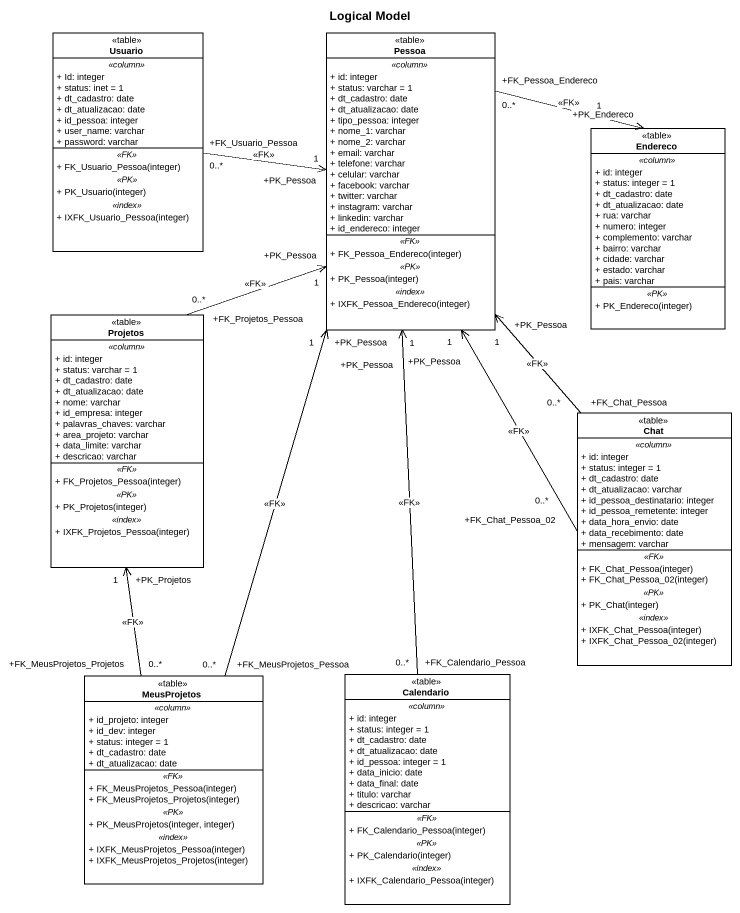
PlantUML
@startuml
title Logical Model
hide circle
hide empty members
skinparam classAttributeIconSize 0
class Usuario <<table>> {
  .. <<column>> ..
  + Id: integer
  + status: inet = 1
  + dt_cadastro: date
  + dt_atualizacao: date
  + id_pessoa: integer
  + user_name: varchar
  + password: varchar
  .. <<FK>> ..
  + FK_Usuario_Pessoa(integer)
  .. <<PK>> ..
  + PK_Usuario(integer)
  .. <<index>> ..
  + IXFK_Usuario_Pessoa(integer)
}
class Pessoa <<table>> {
  .. <<column>> ..
  + id: integer
  + status: varchar = 1
  + dt_cadastro: date
  + dt_atualizacao: date
  + tipo_pessoa: integer
  + nome_1: varchar
  + nome_2: varchar
  + email: varchar
  + telefone: varchar
  + celular: varchar
  + facebook: varchar
  + twitter: varchar
  + instagram: varchar
  + linkedin: varchar
  + id_endereco: integer
  .. <<FK>> ..
  + FK_Pessoa_Endereco(integer)
  .. <<PK>> ..
  + PK_Pessoa(integer)
  .. <<index>> ..
  + IXFK_Pessoa_Endereco(integer)
}
class Endereco <<table>> {
  .. <<column>> ..
  + id: integer
  + status: integer = 1
  + dt_cadastro: date
  + dt_atualizacao: date
  + rua: varchar
  + numero: integer
  + complemento: varchar
  + bairro: varchar
  + cidade: varchar
  + estado: varchar
  + pais: varchar
  .. <<PK>> ..
  + PK_Endereco(integer)
}
class Projetos <<table>> {
  .. <<column>> ..
  + id: integer
  + status: varchar = 1
  + dt_cadastro: date
  + dt_atualizacao: date
  + nome: varchar
  + id_empresa: integer
  + palavras_chaves: varchar
  + area_projeto: varchar
  + data_limite: varchar
  + descricao: varchar
  .. <<FK>> ..
  + FK_Projetos_Pessoa(integer)
  .. <<PK>> ..
  + PK_Projetos(integer)
  .. <<index>> ..
  + IXFK_Projetos_Pessoa(integer)
}
class Chat <<table>> {
  .. <<column>> ..
  + id: integer
  + status: integer = 1
  + dt_cadastro: date
  + dt_atualizacao: varchar
  + id_pessoa_destinatario: integer
  + id_pessoa_remetente: integer
  + data_hora_envio: date
  + data_recebimento: date
  + mensagem: varchar
  .. <<FK>> ..
  + FK_Chat_Pessoa(integer)
  + FK_Chat_Pessoa_02(integer)
  .. <<PK>> ..
  + PK_Chat(integer)
  .. <<index>> ..
  + IXFK_Chat_Pessoa(integer)
  + IXFK_Chat_Pessoa_02(integer)
}
class MeusProjetos <<table>> {
  .. <<column>> ..
  + id_projeto: integer
  + id_dev: integer
  + status: integer = 1
  + dt_cadastro: date
  + dt_atualizacao: date
  .. <<FK>> ..
  + FK_MeusProjetos_Pessoa(integer)
  + FK_MeusProjetos_Projetos(integer)
  .. <<PK>> ..
  + PK_MeusProjetos(integer, integer)
  .. <<index>> ..
  + IXFK_MeusProjetos_Pessoa(integer)
  + IXFK_MeusProjetos_Projetos(integer)
}
class Calendario <<table>> {
  .. <<column>> ..
  + id: integer
  + status: integer = 1
  + dt_cadastro: date
  + dt_atualizacao: date
  + id_pessoa: integer = 1
  + data_inicio: date
  + data_final: date
  + titulo: varchar
  + descricao: varchar
  .. <<FK>> ..
  + FK_Calendario_Pessoa(integer)
  .. <<PK>> ..
  + PK_Calendario(integer)
  .. <<index>> ..
  + IXFK_Calendario_Pessoa(integer)
}
Usuario "+FK_Usuario_Pessoa\n0..*" -right-> "+PK_Pessoa\n1" Pessoa : <<FK>>
Pessoa "+FK_Pessoa_Endereco\n0..*" -right-> "+PK_Endereco\n1" Endereco : <<FK>>
Projetos "+FK_Projetos_Pessoa\n0..*" -up-> "+PK_Pessoa\n1" Pessoa : <<FK>>
Chat "+FK_Chat_Pessoa\n0..*" -up-> "+PK_Pessoa\n1" Pessoa : <<FK>>
Chat "+FK_Chat_Pessoa_02\n0..*" -up-> "+PK_Pessoa\n1" Pessoa : <<FK>>
MeusProjetos "+FK_MeusProjetos_Pessoa\n0..*" -up-> "+PK_Pessoa\n1" Pessoa : <<FK>>
MeusProjetos "+FK_MeusProjetos_Projetos\n0..*" -up-> "+PK_Projetos\n1" Projetos : <<FK>>
Calendario "+FK_Calendario_Pessoa\n0..*" -up-> "+PK_Pessoa\n1" Pessoa : <<FK>>
@enduml
